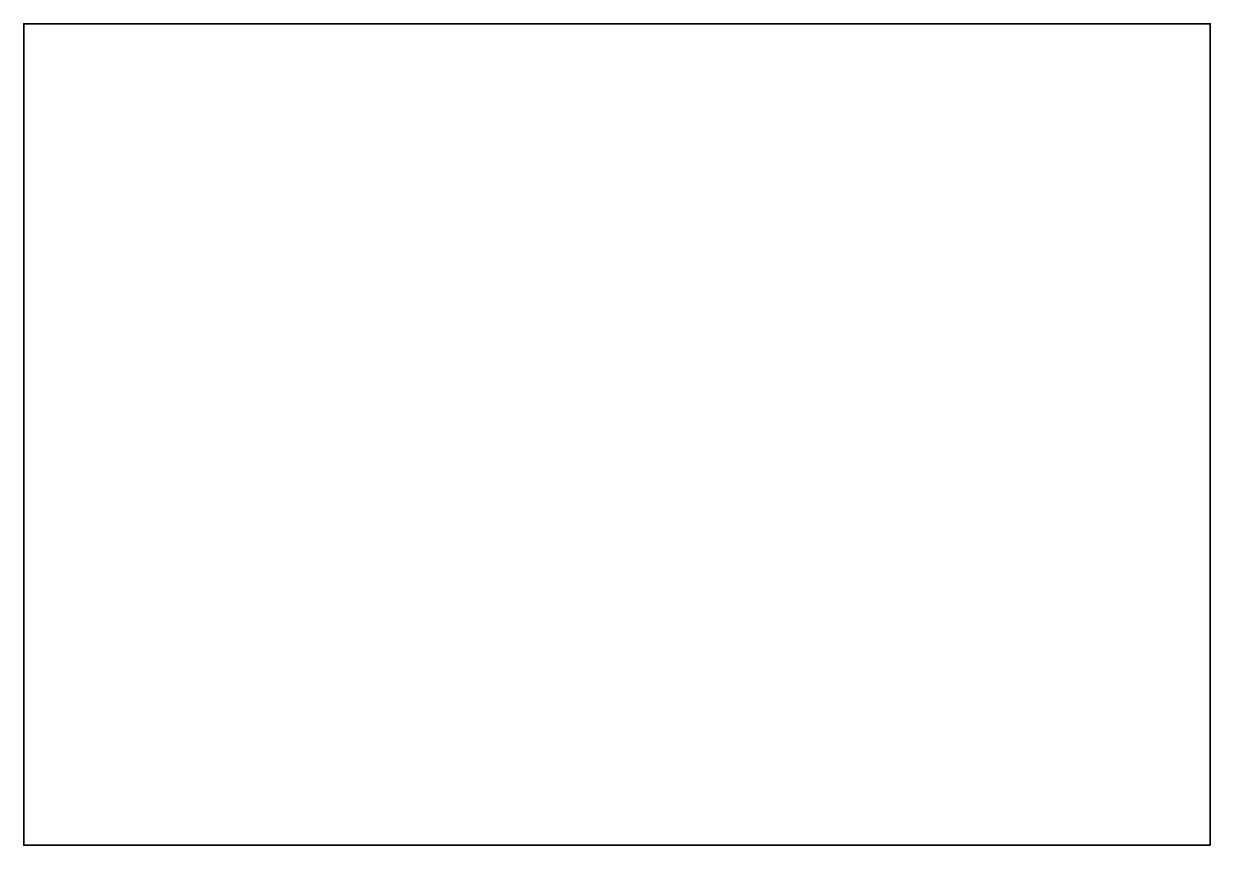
# Model space of a CAD drawing. Header units: millimetres. Extents: x -171 to 381, y -231 to 151.
import ezdxf

# ---------------------------------------------------------------- set-up
doc = ezdxf.new("R2010")
doc.units = ezdxf.units.MM
doc.header["$MEASUREMENT"] = 0
doc.layers.get('0').update_dxf_attribs({"lineweight": 0})

msp = doc.modelspace()

# ---------------------------------------------------------------- linework, layer by layer
at = {"color": 250, "lineweight": 35, "true_color": 0x333333}
msp.add_lwpolyline([(381.3, -230.98), (-170.7, -230.98), (-170.7, 151.02), (381.3, 151.02)], close=True, dxfattribs=at)

doc.saveas('drawing.dxf')
